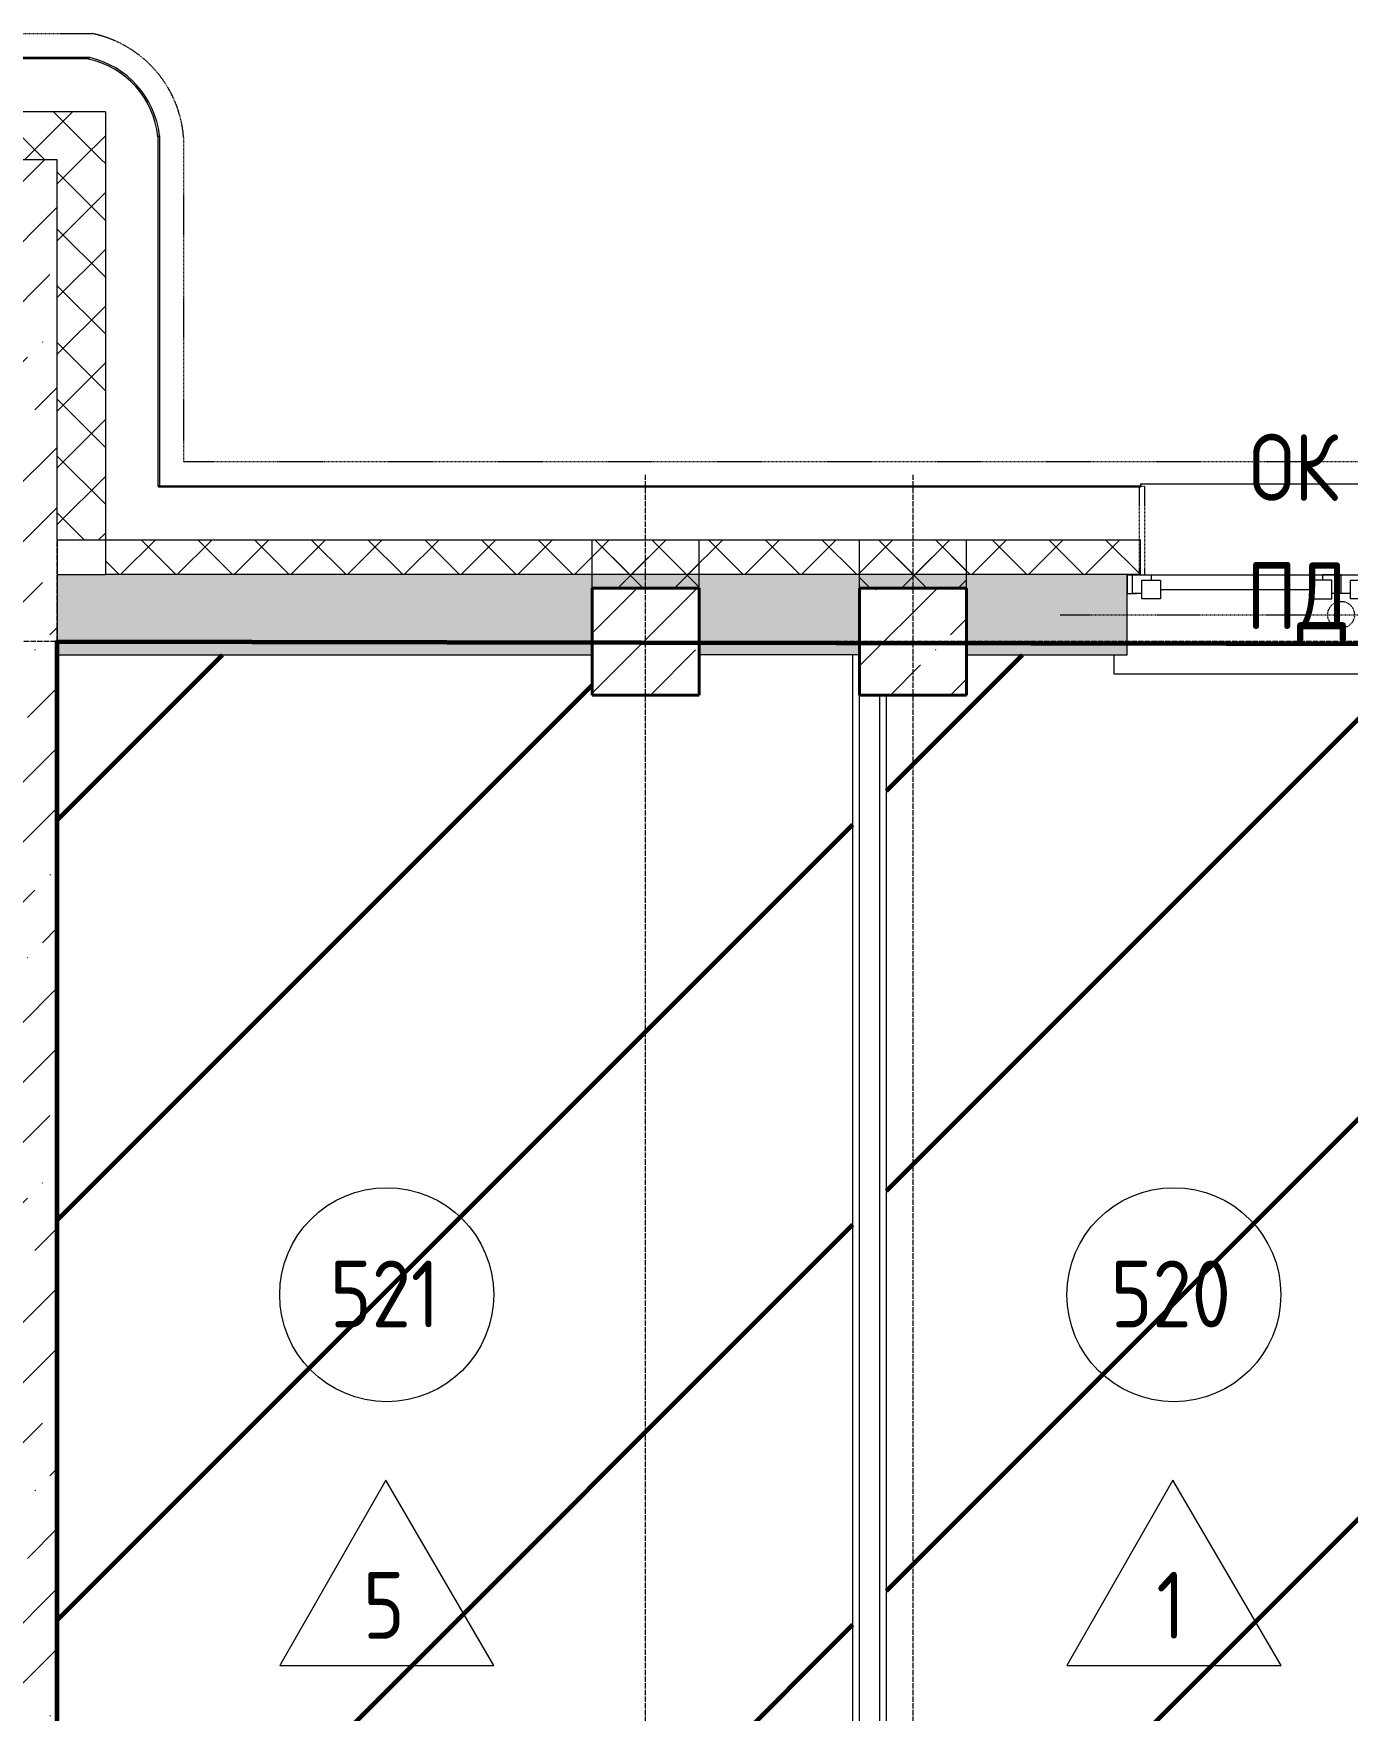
# Model space of a CAD drawing. Header units: millimetres. Extents: x -56773 to 323062, y -262288 to 76460.
# Drawn here: x 12521 to 17433, y -244904 to -238636 of the extents above; entities that cross this region are included whole.
import ezdxf

# ---------------------------------------------------------------- set-up
doc = ezdxf.new("R2010")
doc.units = ezdxf.units.MM
doc.linetypes.add('ADSK_Линия сетки', pattern=[25, 20, -2.5, 0, -2.5])
doc.linetypes.add('ADSK_Невидимые', pattern=[5, 3, -2])
for name, color, linetype, lineweight in [('1.1)Стяжка керамзит  2 этаж', 5, 'Continuous', 60), ('3.1 Штукатурка внешн стен', 5, 'Continuous', 60), ('_ Окна', 7, 'Continuous', 18), ('Марки окон', 7, 'Continuous', 20), ('Марки помещений', 7, 'Continuous', 20), ('Несущие колонны', 7, 'Continuous', 18), ('Обобщенные модели', 7, 'ADSK_Невидимые', 18), ('Окна', 7, 'Continuous', 9), ('Оси', 7, 'Continuous', 9), ('Панели витража', 7, 'Continuous', 9), ('Стены внутренние', 7, 'Continuous', 18), ('Стены наружные', 7, 'Continuous', 18), ('Стены несущие', 7, 'Continuous', 30), ('Стены отделка', 7, 'Continuous', 30), ('Стены штриховка', 7, 'Continuous', 9)]:
    doc.layers.add(name, color=color, linetype=linetype, lineweight=lineweight)
doc.styles.add('GOST Common_2', font='', dxfattribs={"width": 0.9, "height": 250})
doc.styles.get('GOST Common_2').set_extended_font_data('GOST Common')
pattern_1 = [(45, (9.36, -250313.7), (-224.5064, 224.5064), []), (45, (233.87, -250313.7), (-224.5064, 224.5064), [396.875, -79.375, 3.353, -76.022])]
pattern_2 = [(45, (9.36, -250313.7), (84.18955, 308.69595), [396.875, -79.375, 3.353, -76.022])]
pattern_3 = [(45, (9.36, -250313.7), (-106.066, 106.066), []), (135, (9.36, -250313.7), (-106.066, -106.066), [])]

# ---------------------------------------------------------------- blocks, each defined once
blk = doc.blocks.new('ADSK_КолоннаЖБ_Прямоугольная - 400x400 мм-1807143-Маркировочный 5-й')
at = {"layer": 'Несущие колонны', "lineweight": 40}
for p, q in [((-200, 200), (200, 200)), ((-200, -200), (-200, 200)), ((200, 200), (200, -200)), ((200, -200), (-200, -200))]:
    blk.add_line(p, q, dxfattribs=at)
blk = doc.blocks.new('ОКНО L03 _2СТ_RS - ОК-5_1600х2000h-3556615-Маркировочный 5-й')
at = {"layer": '_ Окна'}
for p, q in [((-838.1, 149), (-838.1, 79)), ((-838.1, 149), (-833.1, 149)), ((-818.1, 149), (-748.1, 149)), ((-818.1, 79), (-818.1, 149)), ((-783.1, 59), (-783.1, 129)), ((-783.1, 129), (-713.1, 129)), ((-748.1, 149), (-748.1, 129)), ((-713.1, 129), (-713.1, 59)), ((-143.1, 129), (-143.1, 59)), ((-73.1, 129), (-143.1, 129)), ((-108.1, 149), (-108.1, 129)), ((-38.1, 149), (-108.1, 149)), ((-73.1, 59), (-73.1, 129)), ((-38.1, 79), (-38.1, 149)), ((-38.1, 149), (31.9, 149)), ((-38.1, 79), (-38.1, 149)), ((-3.1, 59), (-3.1, 129)), ((-3.1, 129), (66.9, 129)), ((31.9, 149), (31.9, 129)), ((66.9, 129), (66.9, 59)), ((636.9, 129), (636.9, 59)), ((706.9, 129), (636.9, 129)), ((671.9, 149), (671.9, 129)), ((741.9, 149), (671.9, 149)), ((706.9, 59), (706.9, 129)), ((741.9, 79), (741.9, 149)), ((761.9, 149), (756.9, 149)), ((761.9, 149), (761.9, 79)), ((-838.1, 79), (-803.1, 79)), ((-783.1, 79), (-818.1, 79)), ((-713.1, 94), (-143.1, 94)), ((-38.1, 79), (-73.1, 79)), ((-3.1, 79), (-38.1, 79)), ((66.9, 94), (636.9, 94)), ((741.9, 79), (706.9, 79)), ((761.9, 79), (726.9, 79)), ((-713.1, 59), (-783.1, 59)), ((-143.1, 59), (-73.1, 59)), ((66.9, 59), (-3.1, 59)), ((636.9, 59), (706.9, 59))]:
    blk.add_line(p, q, dxfattribs=at)
blk = doc.blocks.new('Подоконник_ - ПД-5-3556619-Маркировочный 5-й')
at = {"layer": 'Окна'}
for p, q in [((-850, -229), (-850, -300)), ((850, -300), (850, -229)), ((-850, -300), (850, -300))]:
    blk.add_line(p, q, dxfattribs=at)
blk = doc.blocks.new('Отлив_ - ОЦC-3495650-Маркировочный 5-й')
at = {"layer": 'Окна'}
for p, q in [((-750, 341), (-750, 333.5)), ((-750, 341), (750, 341)), ((-750, 341), (750, 341)), ((750, 341), (750, 333.5)), ((750, 328.5), (750, 131)), ((-735, 0), (725, 0)), ((745, 0), (750, 0))]:
    blk.add_line(p, q, dxfattribs=at)
blk = doc.blocks.new('Обобщенные модели 10 - Обобщенные модели 10-1218172-Маркировочный 5-й')
at = {"layer": 'Обобщенные модели'}
for p, q in [((16665, 9984), (16645, 9984)), ((16645, 9984), (16645, 9654)), ((16665, 9984), (16665, 9654)), ((16645, 9654), (16665, 9654))]:
    blk.add_line(p, q, dxfattribs=at)
blk = doc.blocks.new('Системная панель - 1_Алюминиевая панель RAL 1013-3044054-Маркировочный 5-й')
at = {"layer": 'Панели витража', "lineweight": 18}
for p, q in [((-1735, 2.5), (1735, 2.5)), ((-1735, -2.5), (-1735, 2.5)), ((1735, -2.5), (1735, 2.5)), ((1735, -2.5), (-1735, -2.5))]:
    blk.add_line(p, q, dxfattribs=at)
blk = doc.blocks.new('Системная панель - 1_Алюминиевая панель гладкая RAL 1013-3044055-Маркировочный 5-й')
at = {"layer": 'Панели витража', "lineweight": 18}
for p, q in [((-100, 2.5), (100, 2.5)), ((-100, -2.5), (-100, 2.5)), ((100, -2.5), (100, 2.5)), ((100, -2.5), (-100, -2.5))]:
    blk.add_line(p, q, dxfattribs=at)
blk = doc.blocks.new('Системная панель - 1_Алюминиевая панель RAL 1013-1335046-Маркировочный 5-й')
at = {"layer": 'Панели витража', "lineweight": 18}
for p, q in [((-655, 2.5), (655, 2.5)), ((-655, -2.5), (-655, 2.5)), ((655, -2.5), (655, 2.5)), ((655, -2.5), (-655, -2.5))]:
    blk.add_line(p, q, dxfattribs=at)
blk = doc.blocks.new('Системная панель - 1_Алюминиевая панель RAL 1013-3034048-Маркировочный 5-й')
at = {"layer": 'Панели витража', "lineweight": 18}
for p, q in [((-509.4, 2.5), (-89.7, 2.5)), ((-509.4, -2.5), (-509.4, 2.5)), ((509.4, 2.5), (-89.7, 2.5)), ((509.4, -2.5), (509.4, 2.5)), ((-509.4, -2.5), (-89.7, -2.5)), ((509.4, -2.5), (-89.7, -2.5))]:
    blk.add_line(p, q, dxfattribs=at)
blk = doc.blocks.new('Панель изогнутая_маленькая - Панель изогнутая_RAL 1013-V16-Маркировочный 5-й')
at = {"layer": 'Панели витража', "lineweight": 18}
for p, q in [((-195.2, 3.7), (-195.2, -4)), ((195.2, -4.7), (195.2, 3))]:
    blk.add_line(p, q, dxfattribs=at)
for radius, start, end in [(337.7, 54.59353, 125.2079), (331.4, 53.82205, 125.97368)]:
    blk.add_arc((-0.5, -272.2), radius, start, end, dxfattribs=at)
blk = doc.blocks.new('Обобщенные модели 13 - Обобщенные модели 1-3016844-Маркировочный 5-й')
at = {"layer": 'Обобщенные модели'}
for p, q in [((11500, 11677.5), (12730.9, 11677.5)), ((12765, 11667.5), (12765, 11668.9)), ((12770, 11666), (12770, 11667.4)), ((12721.1, 11587.5), (12719.2, 11587.5)), ((13072.5, 11290.7), (13072.5, 10077.5)), ((13072.5, 10077.5), (41527.5, 10077.5))]:
    blk.add_line(p, q, dxfattribs=at)
for start, end in [(73.61446, 78.2981), (4.60743, 78.2981), (69.26874, 72.9192), (67.25161, 68.86835), (60.54813, 61.33744), (51.82891, 57.46795), (43.08285, 48.38985), (34.28708, 39.53121), (25.38187, 30.75535), (16.14614, 22.01961), (4.60743, 13.30614)]:
    blk.add_arc((12643.6, 11256.1), 430.3, start, end, dxfattribs=at)
blk = doc.blocks.new('BS_Перемычка металлическая - BS_Перемычка металлическая-3881251-Маркировочный 5-й')
at = {"layer": 'Обобщенные модели', "linetype": 'ADSK_Невидимые', "lineweight": 18}
blk.add_line((-1050, 0), (1050, 0), dxfattribs=at)
blk.add_circle((0, 0), 50, dxfattribs=at)
blk = doc.blocks.new('ADSK_Марка_Помещение_ОдноЗначение - Номер-159740-Маркировочный 5-й')
at = {"layer": 'Марки помещений'}
blk.add_circle((0, 0), 4, dxfattribs=at)
blk = doc.blocks.new('ADSK_Марка_Помещение_ТипПола_ГОСТ21-501-2011 - Отделка пола-1456712-Маркировочный 5-й')
at = {"layer": 'Марки помещений'}
for p, q in [((0, 6.934), (-3.965, 0)), ((4.041, 0), (0, 6.934)), ((-3.965, 0), (4.041, 0))]:
    blk.add_line(p, q, dxfattribs=at)

msp = doc.modelspace()

# ---------------------------------------------------------------- hatches: boundary and pattern name
at = {"layer": '1.1)Стяжка керамзит  2 этаж', "transparency": 33554687}
h = msp.add_hatch(dxfattribs=at)
h.set_pattern_fill('ANSI31', color=5, scale=333)
h.paths.add_polyline_path([(15584.3615, -240958.7359), (15009.3615, -240958.7359), (15009.3615, -241108.7359), (14609.3615, -241108.7359), (14609.3615, -240958.7359), (12609.3615, -240958.7359), (12609.3615, -246633.7359), (13384.3615, -246633.7359), (13384.3615, -247358.7359), (14584.3615, -247358.7359), (14584.3615, -246633.7359), (15584.3615, -246633.7359)])
h = msp.add_hatch(dxfattribs=at)
h.set_pattern_fill('ANSI31', color=5, scale=333)
h.paths.add_polyline_path([(18659.3615, -240958.7359), (18259.3615, -240958.7359), (18259.3615, -241029.7359), (16559.3615, -241029.7359), (16559.3615, -240958.7359), (16009.3615, -240958.7359), (16009.3615, -241108.7359), (15709.3615, -241108.7359), (15709.3615, -246633.7359), (16809.3615, -246633.7359), (16809.3615, -247358.7359), (18159.3615, -247358.7359), (18159.3615, -246633.7359), (18659.3615, -246633.7359)])
at = {"layer": 'Несущие колонны', "lineweight": 9}
h = msp.add_hatch(dxfattribs=at)
h.set_pattern_fill('FP_1', color=256, style=0, pattern_type=2)
h.set_pattern_definition(pattern_1)
h.paths.add_polyline_path([(15009.3615, -241108.7359), (15009.3615, -240708.7359), (14609.3615, -240708.7359), (14609.3615, -241108.7359)])
h = msp.add_hatch(dxfattribs=at)
h.set_pattern_fill('FP_1', color=256, style=0, pattern_type=2)
h.set_pattern_definition(pattern_1)
h.paths.add_polyline_path([(16009.3615, -241108.7359), (16009.3615, -240708.7359), (15609.3615, -240708.7359), (15609.3615, -241108.7359), (15709.3615, -241108.7359)])
at = {"layer": 'Стены внутренние', "lineweight": 9}
h = msp.add_hatch(dxfattribs=at)
h.set_pattern_fill('FP_2', color=256, style=0, pattern_type=2)
h.set_pattern_definition(pattern_2)
h.paths.add_polyline_path([(41759.3615, -240958.7359), (42009.3615, -240958.7359), (42009.3615, -240658.7359), (39009.3615, -240659.7359), (39009.3615, -240958.7359), (41734.3615, -240958.7359)])
h.paths.add_polyline_path([(31409.3615, -240958.7359), (31409.3615, -240659.7359), (30209.3615, -240659.7359), (30209.3615, -240958.7359), (31138.4945, -240958.7359)])
h.paths.add_polyline_path([(34509.3615, -240958.7359), (34609.3615, -240958.7359), (34609.3615, -240659.7359), (33009.3615, -240659.7359), (33009.3615, -240958.7359), (34434.3615, -240958.7359)])
h.paths.add_polyline_path([(36209.3615, -240958.7359), (37409.3615, -240958.7359), (37409.3615, -240659.7359), (36209.3615, -240659.7359)])
h.paths.add_polyline_path([(22134.3615, -240958.7359), (22609.3615, -240958.7359), (22609.3615, -240659.7359), (21009.3615, -240659.7359), (21009.3615, -240958.7359), (22109.3615, -240958.7359)])
h.paths.add_polyline_path([(24209.3615, -240958.7359), (25409.3615, -240958.7359), (25409.3615, -240659.7359), (24209.3615, -240659.7359)])
h.paths.add_polyline_path([(28609.3615, -240958.7359), (28609.3615, -240659.7359), (27009.3615, -240659.7359), (27009.3615, -240958.7359), (28250.6673, -240958.7359)])
h.paths.add_polyline_path([(18209.3615, -240958.7359), (19409.3615, -240958.7359), (19409.3615, -240659.7359), (18209.3615, -240659.7359), (18209.3615, -240854.1935)])
h.paths.add_polyline_path([(15609.3615, -240958.7359), (15609.3615, -240708.7359), (16009.3615, -240708.7359), (16009.3615, -240958.7359), (16609.3615, -240958.7359), (16609.3615, -240659.7359), (12609.3615, -240658.7359), (12609.3615, -240958.7359), (14609.3615, -240958.7359), (14609.3615, -240708.7359), (15009.3615, -240708.7359), (15009.3615, -240958.7359), (15584.3615, -240958.7359)])
at = {"layer": 'Стены наружные', "lineweight": 9}
h = msp.add_hatch(dxfattribs=at)
h.set_pattern_fill('FP_4', color=256, style=0, pattern_type=2)
h.set_pattern_definition(pattern_3)
h.paths.add_polyline_path([(12789.3615, -239108.7359), (12789.3615, -238928.7359), (12128.9933, -238928.7359), (12128.9933, -239108.7359), (12728.5966, -239108.7359)])
h.paths.add_polyline_path([(9228.9933, -239108.7359), (9228.9933, -238928.7359), (8809.3615, -238928.7359), (8809.3615, -239108.7359), (9118.8127, -239108.7359)])
h = msp.add_hatch(dxfattribs=at)
h.set_pattern_fill('FP_2', color=256, style=0, pattern_type=2)
h.set_pattern_definition(pattern_2)
h.paths.add_polyline_path([(12609.3615, -239308.7359), (12609.3615, -239108.7359), (12128.9933, -239108.7359), (12128.9933, -239308.7359), (12409.3615, -239308.7359)])
h.paths.add_polyline_path([(9228.9933, -239308.7359), (9228.9933, -239108.7359), (8809.3615, -239108.7359), (8809.3615, -239308.7359), (9118.8127, -239308.7359)])
h = msp.add_hatch(dxfattribs=at)
h.set_pattern_fill('FP_4', color=256, style=0, pattern_type=2)
h.set_pattern_definition(pattern_3)
h.paths.add_polyline_path([(12609.3615, -240528.7359), (12789.3615, -240528.7359), (12789.3615, -239108.7359), (12609.3615, -239108.7359), (12609.3615, -239580.9418)])
h = msp.add_hatch(dxfattribs=at)
h.set_pattern_fill('FP_2', color=256, style=0, pattern_type=2)
h.set_pattern_definition(pattern_2)
h.paths.add_polyline_path([(12409.3615, -247508.7359), (12609.3615, -247508.7359), (12609.3615, -239308.7359), (12409.3615, -239308.7359), (12409.3615, -247220.452)])
h = msp.add_hatch(dxfattribs=at)
h.set_pattern_fill('FP_4', color=256, style=0, pattern_type=2)
h.set_pattern_definition(pattern_3)
h.paths.add_polyline_path([(41829.3615, -240658.7359), (41829.3615, -240528.7359), (38959.3615, -240528.7359), (38959.3615, -240658.7359), (41245.8893, -240658.7359)])
h.paths.add_polyline_path([(31459.3615, -240658.7359), (31459.3615, -240528.7359), (30159.3615, -240528.7359), (30159.3615, -240658.7359), (31138.4945, -240658.7359)])
h.paths.add_polyline_path([(32959.3615, -240658.7359), (34659.3615, -240658.7359), (34659.3615, -240528.7359), (32959.3615, -240528.7359)])
h.paths.add_polyline_path([(36914.1487, -240658.7359), (37459.3615, -240658.7359), (37459.3615, -240528.7359), (36159.3615, -240528.7359), (36159.3615, -240658.7359)])
h.paths.add_polyline_path([(25459.3615, -240658.7359), (25459.3615, -240528.7359), (24159.3615, -240528.7359), (24159.3615, -240658.7359), (25362.8402, -240658.7359)])
h.paths.add_polyline_path([(28250.6673, -240658.7359), (28659.3615, -240658.7359), (28659.3615, -240528.7359), (26959.3615, -240528.7359), (26959.3615, -240658.7359)])
h.paths.add_polyline_path([(20959.3615, -240658.7359), (22659.3615, -240658.7359), (22659.3615, -240528.7359), (20959.3615, -240528.7359)])
h.paths.add_polyline_path([(13811.5318, -240658.7359), (16659.3615, -240658.7359), (16659.3615, -240528.7359), (12789.3615, -240528.7359), (12789.3615, -240658.7359)])
h.paths.add_polyline_path([(19459.3615, -240658.7359), (19459.3615, -240528.7359), (18159.3615, -240528.7359), (18159.3615, -240658.7359), (18865.2292, -240658.7359)])
h = msp.add_hatch(dxfattribs=at)
h.set_pattern_fill('FP_4', color=256, style=0, pattern_type=2)
h.set_pattern_definition(pattern_3)
h.paths.add_polyline_path([(15009.3615, -240708.7359), (15009.3615, -240528.7359), (14609.3615, -240528.7359), (14609.3615, -240708.7359)])
h = msp.add_hatch(dxfattribs=at)
h.set_pattern_fill('FP_4', color=256, style=0, pattern_type=2)
h.set_pattern_definition(pattern_3)
h.paths.add_polyline_path([(16009.3615, -240708.7359), (16009.3615, -240528.7359), (15609.3615, -240528.7359), (15609.3615, -240708.7359)])

# ---------------------------------------------------------------- linework, layer by layer
at = {"layer": '3.1 Штукатурка внешн стен'}
msp.add_lwpolyline([(12609.3615, -246633.7359), (12609.3615, -240908.7359), (41734.3615, -240958.7359)], dxfattribs=at)
at = {"layer": 'Несущие колонны', "lineweight": 9}
for p, q in [((15009.3615, -240708.7359), (14609.3615, -240708.7359)), ((14609.3615, -240958.7359), (14609.3615, -240708.7359)), ((15009.3615, -240708.7359), (15009.3615, -240958.7359)), ((16009.3615, -240708.7359), (15609.3615, -240708.7359)), ((15609.3615, -240958.7359), (15609.3615, -240708.7359)), ((16009.3615, -240708.7359), (16009.3615, -240958.7359)), ((14609.3615, -241108.7359), (14609.3615, -240958.7359)), ((15009.3615, -240958.7359), (15009.3615, -241108.7359)), ((15609.3615, -241108.7359), (15609.3615, -240958.7359)), ((16009.3615, -240958.7359), (16009.3615, -241108.7359)), ((15009.3615, -241108.7359), (14609.3615, -241108.7359)), ((15684.3615, -241108.7359), (15609.3615, -241108.7359)), ((15709.3615, -241108.7359), (15684.3615, -241108.7359)), ((16009.3615, -241108.7359), (15709.3615, -241108.7359))]:
    msp.add_line(p, q, dxfattribs=at)
at = {"layer": 'Оси', "color": 253, "linetype": 'ADSK_Линия сетки', "lineweight": 5, "true_color": 0xaaaaaa}
for p, q in [((12609.3615, -261287.5872), (12609.3615, -240286.2598)), ((14809.3615, -261287.5872), (14809.3615, -240286.2598)), ((15809.3615, -261287.5872), (15809.3615, -240286.2598)), ((62528.5982, -240908.7359), (-25230.7352, -240908.7359))]:
    msp.add_line(p, q, dxfattribs=at)
at = {"layer": 'Стены несущие', "lineweight": 9}
for p, q in [((12609.3615, -240528.7359), (12609.3615, -240658.7359)), ((12609.3615, -240658.7359), (12789.3615, -240658.7359)), ((16609.3615, -240659.7359), (16659.3615, -240659.7359)), ((16609.3615, -240958.7359), (16609.3615, -240659.7359)), ((16659.3615, -240658.7359), (16659.3615, -240659.7359)), ((12609.3615, -240958.7359), (12609.3615, -246633.7359)), ((12609.3615, -240958.7359), (14609.3615, -240958.7359)), ((15584.3615, -240958.7359), (15009.3615, -240958.7359)), ((15584.3615, -246633.7359), (15584.3615, -240958.7359)), ((16009.3615, -240958.7359), (16609.3615, -240958.7359)), ((15709.3615, -246633.7359), (15709.3615, -241108.7359))]:
    msp.add_line(p, q, dxfattribs=at)
at = {"layer": 'Стены отделка', "lineweight": 9}
for p, q in [((12789.3615, -238928.7359), (11509.3615, -238928.7359)), ((12789.3615, -238928.7359), (12789.3615, -240658.7359)), ((12609.3615, -240528.7359), (12609.3615, -239108.7359)), ((12609.3615, -240528.7359), (16659.3615, -240528.7359)), ((14609.3615, -240708.7359), (14609.3615, -240528.7359)), ((15009.3615, -240708.7359), (15009.3615, -240528.7359)), ((15609.3615, -240708.7359), (15609.3615, -240528.7359)), ((16009.3615, -240708.7359), (16009.3615, -240528.7359)), ((16659.3615, -240658.7359), (16659.3615, -240528.7359)), ((15009.3615, -240708.7359), (14609.3615, -240708.7359)), ((16009.3615, -240708.7359), (15609.3615, -240708.7359))]:
    msp.add_line(p, q, dxfattribs=at)
at = {"layer": 'Стены штриховка', "lineweight": 9}
for p, q in [((12609.3615, -239108.7359), (11509.3615, -239108.7359)), ((12609.3615, -240658.7359), (12609.3615, -240958.7359)), ((16659.3615, -240658.7359), (12789.3615, -240658.7359)), ((14609.3615, -240958.7359), (14609.3615, -240708.7359)), ((14609.3615, -240708.7359), (15009.3615, -240708.7359)), ((15009.3615, -240708.7359), (15009.3615, -240958.7359)), ((15609.3615, -240708.7359), (16009.3615, -240708.7359)), ((15609.3615, -246658.7359), (15609.3615, -240708.7359)), ((16009.3615, -240708.7359), (16009.3615, -240958.7359)), ((15609.3615, -240958.7359), (15584.3615, -240958.7359)), ((15709.3615, -241108.7359), (15609.3615, -241108.7359)), ((15684.3615, -246658.7359), (15684.3615, -241108.7359))]:
    msp.add_line(p, q, dxfattribs=at)

# ---------------------------------------------------------------- block references
at = {"layer": 'Марки помещений', "xscale": 99.99999999999993, "yscale": 99.99999999999993, "zscale": 99.99999999999993}
for name, p in [('ADSK_Марка_Помещение_ОдноЗначение - Номер-159740-Маркировочный 5-й', (13841.2395, -243350.2212)), ('ADSK_Марка_Помещение_ОдноЗначение - Номер-159740-Маркировочный 5-й', (16784.1508, -243350.2212)), ('ADSK_Марка_Помещение_ТипПола_ГОСТ21-501-2011 - Отделка пола-1456712-Маркировочный 5-й', (13837.7342, -244736.2858)), ('ADSK_Марка_Помещение_ТипПола_ГОСТ21-501-2011 - Отделка пола-1456712-Маркировочный 5-й', (16780.6455, -244736.2858))]:
    msp.add_blockref(name, p, dxfattribs=at)
at = {"layer": 'Несущие колонны', "lineweight": 40, "rotation": 89.9999999999999}
for p in [(14809.3615, -240908.7359), (15809.3615, -240908.7359)]:
    msp.add_blockref('ADSK_КолоннаЖБ_Прямоугольная - 400x400 мм-1807143-Маркировочный 5-й', p, dxfattribs=at)
at = {"layer": 'Обобщенные модели'}
for name in ['Обобщенные модели 13 - Обобщенные модели 1-3016844-Маркировочный 5-й', 'Обобщенные модели 10 - Обобщенные модели 10-1218172-Маркировочный 5-й']:
    msp.add_blockref(name, (9.3615, -250313.7049), dxfattribs=at)
at = {"layer": 'Обобщенные модели', "linetype": 'ADSK_Невидимые', "lineweight": 18}
msp.add_blockref('BS_Перемычка металлическая - BS_Перемычка металлическая-3881251-Маркировочный 5-й', (17409.3615, -240808.7359), dxfattribs=at)
at = {"layer": 'Окна'}
for name, p in [('Отлив_ - ОЦC-3495650-Маркировочный 5-й', (17409.3615, -240659.7359)), ('ОКНО L03 _2СТ_RS - ОК-5_1600х2000h-3556615-Маркировочный 5-й', (17447.4615, -240808.7359))]:
    msp.add_blockref(name, p, dxfattribs=at)
at = {"layer": 'Окна', "color": 7, "true_color": 0xffffff}
msp.add_blockref('Подоконник_ - ПД-5-3556619-Маркировочный 5-й', (17409.3615, -240729.7359), dxfattribs=at)
at = {"layer": 'Панели витража', "rotation": 312.0152720249161}
msp.add_blockref('Панель изогнутая_маленькая - Панель изогнутая_RAL 1013-V16-Маркировочный 5-й', (12858.7329, -238873.7359), dxfattribs=at)
at = {"layer": 'Панели витража', "lineweight": 18}
for name, p in [('Системная панель - 1_Алюминиевая панель RAL 1013-3034048-Маркировочный 5-й', (12218.7329, -238728.7359)), ('Системная панель - 1_Алюминиевая панель RAL 1013-3044054-Маркировочный 5-й', (14724.3615, -240328.7359)), ('Системная панель - 1_Алюминиевая панель гладкая RAL 1013-3044055-Маркировочный 5-й', (16559.3615, -240328.7359))]:
    msp.add_blockref(name, p, dxfattribs=at)
at = {"layer": 'Панели витража', "lineweight": 18, "rotation": 269.9999999999965}
msp.add_blockref('Системная панель - 1_Алюминиевая панель RAL 1013-1335046-Маркировочный 5-й', (12989.3615, -239673.7359), dxfattribs=at)

# ---------------------------------------------------------------- texts
at = {"layer": 'Марки окон', "lineweight": 5, "char_height": 250, "attachment_point": 1, "style": 'GOST Common_2'}
for s, insert, width in [('ОК', (17066.4541, -240132.7608), 432.91125), ('ПД', (17054.7541, -240612.7228), 461.772)]:
    msp.add_mtext(s, dxfattribs=dict(at, insert=insert, width=width))
at = {"layer": 'Марки помещений', "lineweight": 9, "char_height": 250, "attachment_point": 1, "style": 'GOST Common_2'}
for s, insert, width in [('521', (13628.8323, -243222.4961), 526.708687), ('520', (16547.8936, -243222.4961), 584.430187), ('\\fGOST Common|b0|i0|c204|p34|;\\W.9;5', (13752.4018, -244386.2766), 194.810062), ('\\fGOST Common|b0|i0|c204|p34|;\\W.9;1', (16718.7131, -244386.2766), 137.088562)]:
    msp.add_mtext(s, dxfattribs=dict(at, insert=insert, width=width))

doc.saveas('drawing.dxf')
